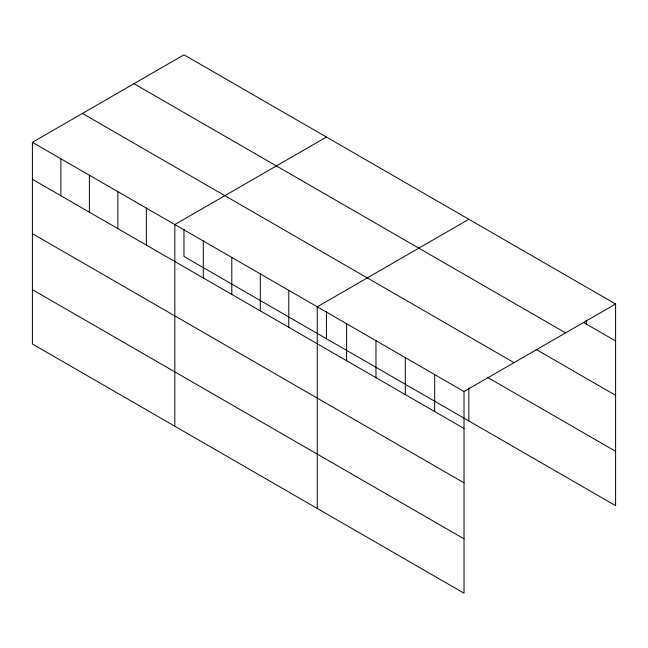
<?xml version="1.0" encoding="UTF-8"?>
<svg xmlns="http://www.w3.org/2000/svg" width="648" height="648" viewBox="0 0 648 648"><rect width="100%" height="100%" fill="white"/><g stroke="black" fill="none" stroke-linecap="round" stroke-linejoin="round"><path stroke-width="0.97" d="M32.4 142.325L464.017 391.522L464.017 593.187L32.4 343.999L32.4 142.325L183.983 54.813L615.6 304.001L615.6 505.675L183.983 256.478L183.983 229.303M326.414 137.044L174.83 224.556L174.83 426.23M468.852 219.275L317.269 306.796L317.269 508.461M464.017 391.522L615.6 304.001M583.662 322.534L615.6 340.978M133.958 83.689L565.574 332.886M536.18 349.475L615.6 395.329M82.426 113.449L514.042 362.637M487.839 377.565L615.6 451.324M32.4 179.302L464.017 428.49M32.4 233.653L464.017 482.841M32.4 289.648L464.017 538.836M586.254 320.031L586.254 324.032M468.852 387.731L468.852 420.949M434.67 374.576L434.67 411.545M405.316 357.631L405.316 394.6M375.97 340.686L375.97 377.654M346.615 323.741L346.615 360.709M326.414 311.542L326.414 338.718M288.781 290.344L288.781 327.321M260.294 273.901L260.294 310.87M231.806 257.45L231.806 294.427M203.318 241.007L203.318 277.976M146.351 208.113L146.351 245.082M117.863 191.662L117.863 228.639M89.375 175.219L89.375 212.188M60.888 158.776L60.888 195.745"/></g></svg>
